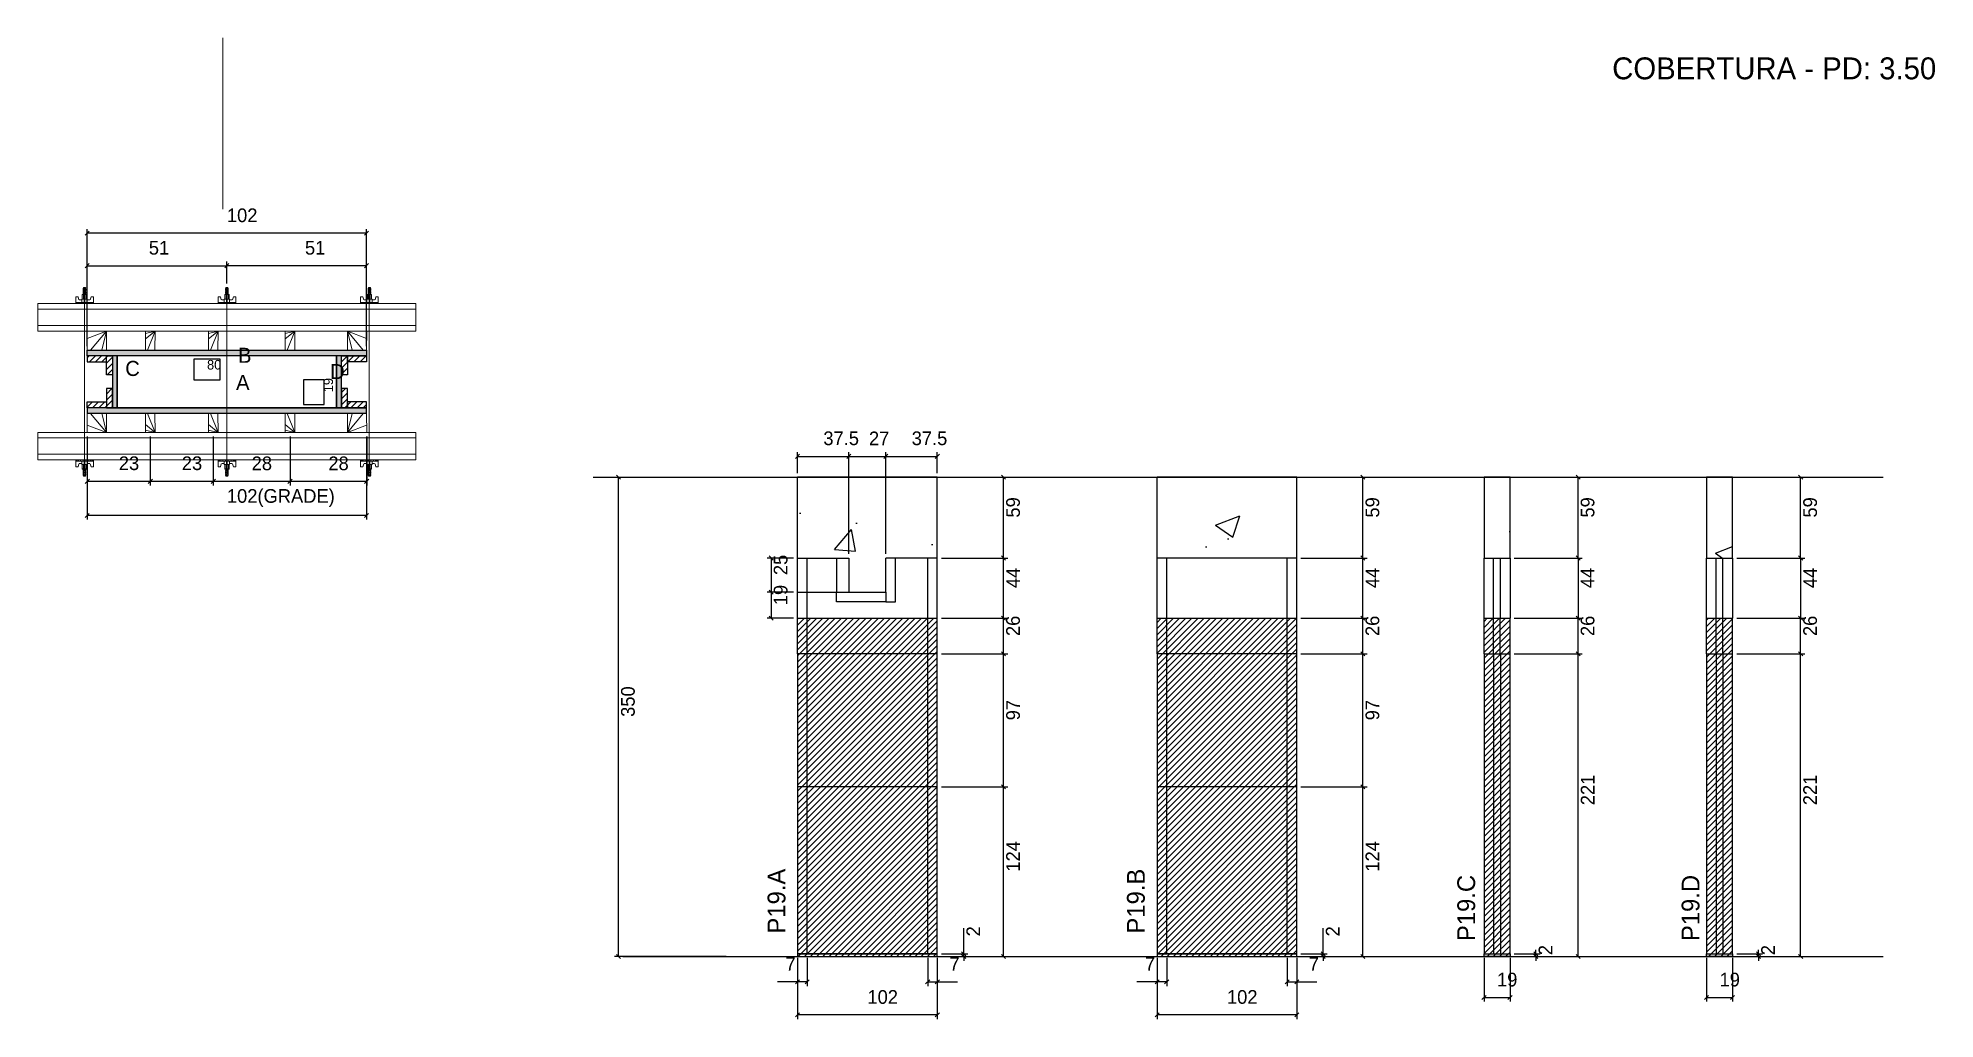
# Model space of a CAD drawing. Header units: metres. Extents: x 2846 to 4231, y 11200 to 11916.
import ezdxf

# ---------------------------------------------------------------- set-up
doc = ezdxf.new("R2010")
doc.units = ezdxf.units.M
for name, color, linetype in [('CHAPA', 7, 'Continuous'), ('COTA', 7, 'Continuous'), ('Hachura', 7, 'Continuous'), ('Madeira', 7, 'Continuous'), ('NIVEL 2° PAV.', 7, 'Continuous'), ('NOMENCLATURA', 7, 'Continuous'), ('Nível', 7, 'Continuous'), ('Painéis', 7, 'Continuous'), ('Perfil Metálico', 7, 'Continuous'), ('SARR_2.2x7', 7, 'Continuous'), ('SARRAFO', 7, 'Continuous'), ('Texto Seção', 7, 'Continuous'), ('TEXTO_GERAL', 7, 'Continuous')]:
    doc.layers.add(name, color=color, linetype=linetype)

msp = doc.modelspace()

# ---------------------------------------------------------------- hatches: boundary and pattern name
at = {"layer": 'COTA'}
h = msp.add_hatch(dxfattribs=at)
h.set_pattern_fill('AR-CONC')
h.paths.add_polyline_path([(3438, 11536.3), (3438, 11511.3), (3465, 11511.3), (3465, 11536.3), (3502.5, 11536.3), (3502.5, 11595.3), (3400.5, 11595.3), (3400.5, 11536.3), (3438, 11536.3)])
h = msp.add_hatch(dxfattribs=at)
h.set_pattern_fill('AR-CONC')
h.paths.add_polyline_path([(3663, 11595.3), (3663, 11536.3), (3765, 11536.3), (3765, 11595.3), (3663, 11595.3)])
h = msp.add_hatch(dxfattribs=at)
h.set_pattern_fill('AR-CONC')
h.paths.add_polyline_path([(3920.7, 11536.3), (3920.7, 11595.3), (3901.7, 11595.3), (3901.7, 11536.3), (3920.7, 11536.3)])
h = msp.add_hatch(dxfattribs=at)
h.set_pattern_fill('AR-CONC')
h.paths.add_polyline_path([(4083.2, 11536.3), (4083.2, 11595.3), (4064.2, 11595.3), (4064.2, 11536.3), (4083.2, 11536.3)])
at = {"layer": 'Hachura'}
h = msp.add_hatch(color=7, dxfattribs=at)
h.dxf.hatch_style = 1
h.paths.add_polyline_path([(2881.8, 11684), (2881.8, 11688), (3085.8, 11688), (3085.8, 11684), (2881.8, 11684)])
h = msp.add_hatch(color=7, dxfattribs=at)
h.dxf.hatch_style = 1
h.paths.add_polyline_path([(2881.8, 11684), (2881.8, 11688), (3085.8, 11688), (3085.8, 11684), (2881.8, 11684)])
h = msp.add_hatch(dxfattribs=at)
h.set_pattern_fill('ANSI31')
h.paths.add_polyline_path([(2895.8, 11684), (2895.8, 11679.6), (2881.8, 11679.6), (2881.8, 11684), (2895.8, 11684)])
h = msp.add_hatch(dxfattribs=at)
h.set_pattern_fill('ANSI31')
h.paths.add_polyline_path([(2900.2, 11684), (2895.8, 11684), (2895.8, 11670), (2900.2, 11670), (2900.2, 11684)])
h = msp.add_hatch(color=7, dxfattribs=at)
h.dxf.hatch_style = 1
h.paths.add_polyline_path([(2903.8, 11684), (2900.2, 11684), (2900.2, 11646), (2903.8, 11646), (2903.8, 11684)])
h = msp.add_hatch(color=7, dxfattribs=at)
h.dxf.hatch_style = 1
h.paths.add_polyline_path([(2903.8, 11684), (2900.2, 11684), (2900.2, 11646), (2903.8, 11646), (2903.8, 11684)])
h = msp.add_hatch(color=7, dxfattribs=at)
h.dxf.hatch_style = 1
h.paths.add_polyline_path([(3067.4, 11684), (3063.8, 11684), (3063.8, 11646), (3067.4, 11646), (3067.4, 11684)])
h = msp.add_hatch(color=7, dxfattribs=at)
h.dxf.hatch_style = 1
h.paths.add_polyline_path([(3067.4, 11684), (3063.8, 11684), (3063.8, 11646), (3067.4, 11646), (3067.4, 11684)])
h = msp.add_hatch(dxfattribs=at)
h.set_pattern_fill('ANSI31')
h.paths.add_polyline_path([(3071.8, 11684), (3067.4, 11684), (3067.4, 11670), (3071.8, 11670), (3071.8, 11684)])
h = msp.add_hatch(dxfattribs=at)
h.set_pattern_fill('ANSI31')
h.paths.add_polyline_path([(3071.8, 11684), (3071.8, 11679.6), (3085.8, 11679.6), (3085.8, 11684), (3071.8, 11684)])
h = msp.add_hatch(dxfattribs=at)
h.set_pattern_fill('ANSI31')
h.paths.add_polyline_path([(2895.8, 11646), (2895.8, 11650.4), (2881.8, 11650.4), (2881.8, 11646), (2895.8, 11646)])
h = msp.add_hatch(dxfattribs=at)
h.set_pattern_fill('ANSI31')
h.paths.add_polyline_path([(2900.2, 11646), (2895.8, 11646), (2895.8, 11660), (2900.2, 11660), (2900.2, 11646)])
h = msp.add_hatch(dxfattribs=at)
h.set_pattern_fill('ANSI31')
h.paths.add_polyline_path([(3071.8, 11646), (3067.4, 11646), (3067.4, 11660), (3071.8, 11660), (3071.8, 11646)])
h = msp.add_hatch(dxfattribs=at)
h.set_pattern_fill('ANSI31')
h.paths.add_polyline_path([(3071.8, 11646), (3071.8, 11650.4), (3085.8, 11650.4), (3085.8, 11646), (3071.8, 11646)])
h = msp.add_hatch(color=7, dxfattribs=at)
h.dxf.hatch_style = 1
h.paths.add_polyline_path([(2881.8, 11646), (2881.8, 11642), (3085.8, 11642), (3085.8, 11646), (2881.8, 11646)])
h = msp.add_hatch(color=7, dxfattribs=at)
h.dxf.hatch_style = 1
h.paths.add_polyline_path([(2881.8, 11646), (2881.8, 11642), (3085.8, 11642), (3085.8, 11646), (2881.8, 11646)])
h = msp.add_hatch(dxfattribs=at)
h.set_pattern_fill('ANSI31')
h.paths.add_polyline_path([(3502.5, 11492.3), (3400.5, 11492.3), (3400.5, 11245.3), (3502.5, 11245.3), (3502.5, 11492.3)])
h = msp.add_hatch(dxfattribs=at)
h.set_pattern_fill('ANSI31')
h.paths.add_polyline_path([(3765, 11492.3), (3663, 11492.3), (3663, 11245.3), (3765, 11245.3), (3765, 11492.3)])
h = msp.add_hatch(dxfattribs=at)
h.set_pattern_fill('ANSI31')
h.paths.add_polyline_path([(3920.7, 11492.3), (3901.7, 11492.3), (3901.7, 11245.3), (3920.7, 11245.3), (3920.7, 11492.3)])
h = msp.add_hatch(dxfattribs=at)
h.set_pattern_fill('ANSI31')
h.paths.add_polyline_path([(4083.2, 11492.3), (4064.2, 11492.3), (4064.2, 11245.3), (4083.2, 11245.3), (4083.2, 11492.3)])

# ---------------------------------------------------------------- linework, layer by layer
at = {"layer": 'CHAPA', "color": 1, "lineweight": 25}
for points in [[(2881.8, 11684), (2881.8, 11688), (3085.8, 11688), (3085.8, 11684)], [(2881.8, 11684), (2881.8, 11688), (3085.8, 11688), (3085.8, 11684)], [(2903.8, 11684), (2900.2, 11684), (2900.2, 11646), (2903.8, 11646)], [(2903.8, 11684), (2900.2, 11684), (2900.2, 11646), (2903.8, 11646)], [(3067.4, 11684), (3063.8, 11684), (3063.8, 11646), (3067.4, 11646)], [(3067.4, 11684), (3063.8, 11684), (3063.8, 11646), (3067.4, 11646)], [(2881.8, 11646), (2881.8, 11642), (3085.8, 11642), (3085.8, 11646)], [(2881.8, 11646), (2881.8, 11642), (3085.8, 11642), (3085.8, 11646)]]:
    msp.add_lwpolyline(points, close=True, dxfattribs=at)
at = {"layer": 'COTA', "color": 0, "lineweight": 25}
for p, q in [((2883.3, 11774.9), (2880.3, 11771.9)), ((3084.3, 11771.9), (3087.3, 11774.9)), ((2883.3, 11751.2), (2880.3, 11748.2)), ((2985.3, 11751.2), (2982.3, 11748.2)), ((2982.3, 11748.2), (2985.3, 11751.2)), ((3084.3, 11748.2), (3087.3, 11751.2)), ((3552.4, 11593.8), (3549.4, 11596.8)), ((3814.8, 11593.8), (3811.8, 11596.8)), ((3971.9, 11593.8), (3968.9, 11596.8)), ((4134.4, 11593.8), (4131.4, 11596.8)), ((2883.4, 11593.8), (2880.4, 11590.8)), ((2926.4, 11590.8), (2929.4, 11593.8)), ((2929.4, 11593.8), (2926.4, 11590.8)), ((2972.4, 11590.8), (2975.4, 11593.8)), ((2975.4, 11593.8), (2972.4, 11590.8)), ((3028.4, 11590.8), (3031.4, 11593.8)), ((3031.4, 11593.8), (3028.4, 11590.8)), ((3084.4, 11590.8), (3087.4, 11593.8)), ((2883.3, 11568.9), (2880.3, 11565.9)), ((3084.3, 11565.9), (3087.3, 11568.9)), ((3549.4, 11537.8), (3552.4, 11534.8)), ((3811.8, 11537.8), (3814.8, 11534.8)), ((3814.8, 11534.8), (3811.8, 11537.8)), ((3968.9, 11537.8), (3971.9, 11534.8)), ((4131.4, 11537.8), (4134.4, 11534.8)), ((3552.4, 11490.8), (3549.4, 11493.8)), ((3814.8, 11490.8), (3811.8, 11493.8)), ((3811.8, 11493.8), (3814.8, 11490.8)), ((3971.9, 11490.8), (3968.9, 11493.8)), ((4134.4, 11490.8), (4131.4, 11493.8)), ((3552.4, 11464.8), (3549.4, 11467.8)), ((3549.4, 11467.8), (3552.4, 11464.8)), ((3814.8, 11464.8), (3811.8, 11467.8)), ((3811.8, 11467.8), (3814.8, 11464.8)), ((3971.9, 11464.8), (3968.9, 11467.8)), ((3968.9, 11467.8), (3971.9, 11464.8)), ((4134.4, 11464.8), (4131.4, 11467.8)), ((4131.4, 11467.8), (4134.4, 11464.8)), ((3552.4, 11367.8), (3549.4, 11370.8)), ((3549.4, 11370.8), (3552.4, 11367.8)), ((3814.8, 11367.8), (3811.8, 11370.8)), ((3811.8, 11370.8), (3814.8, 11367.8)), ((3520.3, 11248.8), (3523.3, 11245.8)), ((3782.7, 11248.8), (3785.7, 11245.8)), ((3938.1, 11248.8), (3941.1, 11245.8)), ((4100.6, 11248.8), (4103.6, 11245.8)), ((3523.3, 11243.8), (3520.3, 11246.8)), ((3549.4, 11246.8), (3552.4, 11243.8)), ((3785.7, 11243.8), (3782.7, 11246.8)), ((3811.8, 11246.8), (3814.8, 11243.8)), ((3941.1, 11243.8), (3938.1, 11246.8)), ((3968.9, 11246.8), (3971.9, 11243.8)), ((4103.6, 11243.8), (4100.6, 11246.8)), ((4131.4, 11246.8), (4134.4, 11243.8)), ((3402, 11228.3), (3399, 11225.3)), ((3406, 11225.3), (3409, 11228.3)), ((3497, 11228.3), (3494, 11225.3)), ((3501, 11225.3), (3504, 11228.3)), ((3664.5, 11228.3), (3661.5, 11225.3)), ((3668.5, 11225.3), (3671.5, 11228.3)), ((3759.5, 11228.3), (3756.5, 11225.3)), ((3763.5, 11225.3), (3766.5, 11228.3)), ((3903.2, 11216.9), (3900.2, 11213.9)), ((3919.2, 11213.9), (3922.2, 11216.9)), ((4065.7, 11216.9), (4062.7, 11213.9)), ((4081.7, 11213.9), (4084.7, 11216.9)), ((3402, 11204.2), (3399, 11201.2)), ((3501, 11201.2), (3504, 11204.2)), ((3664.5, 11204.2), (3661.5, 11201.2)), ((3763.5, 11201.2), (3766.5, 11204.2))]:
    msp.add_line(p, q, dxfattribs=at)
at = {"layer": 'COTA', "color": 241, "lineweight": 25}
for p, q in [((2881.8, 11691), (2881.8, 11776.4)), ((3085.8, 11691), (3085.8, 11776.4)), ((3085.8, 11773.4), (2881.8, 11773.4)), ((2881.8, 11725), (2881.8, 11752.7)), ((2881.8, 11749.7), (2983.8, 11749.7)), ((2983.8, 11736.8), (2983.8, 11752.7)), ((2983.8, 11736.8), (2983.8, 11752.7)), ((3085.8, 11749.7), (2983.8, 11749.7)), ((3085.8, 11725), (3085.8, 11752.7)), ((2881.8, 11625), (2881.8, 11564.4)), ((2881.9, 11624.9), (2881.9, 11589.3)), ((2927.9, 11624.9), (2927.9, 11589.3)), ((2927.9, 11624.9), (2927.9, 11589.3)), ((2973.9, 11624.9), (2973.9, 11589.3)), ((2973.9, 11624.9), (2973.9, 11589.3)), ((3029.9, 11624.9), (3029.9, 11589.3)), ((3029.9, 11624.9), (3029.9, 11589.3)), ((3085.8, 11625), (3085.8, 11564.4)), ((3085.9, 11624.9), (3085.9, 11589.3)), ((3502.5, 11595.3), (3400.5, 11595.3)), ((3400.5, 11536.3), (3400.5, 11595.3)), ((3502.5, 11536.3), (3502.5, 11595.3)), ((3663, 11536.3), (3663, 11595.3)), ((3765, 11595.3), (3663, 11595.3)), ((3765, 11536.3), (3765, 11595.3)), ((2881.9, 11592.3), (2927.9, 11592.3)), ((2927.9, 11592.3), (2973.9, 11592.3)), ((2973.9, 11592.3), (3029.9, 11592.3)), ((3029.9, 11592.3), (3085.9, 11592.3)), ((3085.8, 11567.4), (2881.8, 11567.4))]:
    msp.add_line(p, q, dxfattribs=at)
at = {"layer": 'COTA', "color": 180, "lineweight": 25}
for p, q in [((2979, 11681.4), (2959.6, 11681.4)), ((2959.6, 11681.4), (2959.6, 11666.4)), ((2979, 11666.4), (2979, 11681.4)), ((2959.6, 11666.4), (2979, 11666.4)), ((3054.8, 11666.3), (3039.8, 11666.3)), ((3039.8, 11666.3), (3039.8, 11648.3)), ((3054.8, 11648.3), (3054.8, 11666.3)), ((3039.8, 11648.3), (3054.8, 11648.3))]:
    msp.add_line(p, q, dxfattribs=at)
at = {"layer": 'COTA', "color": 4, "lineweight": 25}
for p, q in [((3505.5, 11595.3), (3553.9, 11595.3)), ((3550.9, 11536.3), (3550.9, 11595.3)), ((3768, 11595.3), (3816.3, 11595.3)), ((3813.3, 11536.3), (3813.3, 11595.3)), ((3923.7, 11595.3), (3973.4, 11595.3)), ((3970.4, 11536.3), (3970.4, 11595.3)), ((4086.2, 11595.3), (4135.9, 11595.3)), ((4132.9, 11536.3), (4132.9, 11595.3)), ((3505.5, 11536.3), (3553.9, 11536.3)), ((3768, 11536.3), (3816.3, 11536.3)), ((3768, 11536.3), (3816.3, 11536.3)), ((3813.3, 11492.3), (3813.3, 11536.3)), ((3923.7, 11536.3), (3973.4, 11536.3)), ((4086.2, 11536.3), (4135.9, 11536.3)), ((3505.5, 11492.3), (3553.9, 11492.3)), ((3550.9, 11466.3), (3550.9, 11492.3)), ((3768, 11492.3), (3816.3, 11492.3)), ((3768, 11492.3), (3816.3, 11492.3)), ((3813.3, 11466.3), (3813.3, 11492.3)), ((3923.7, 11492.3), (3973.4, 11492.3)), ((3970.4, 11466.3), (3970.4, 11492.3)), ((4086.2, 11492.3), (4135.9, 11492.3)), ((4132.9, 11466.3), (4132.9, 11492.3)), ((3505.5, 11466.3), (3553.9, 11466.3)), ((3505.5, 11466.3), (3553.9, 11466.3)), ((3550.9, 11369.3), (3550.9, 11466.3)), ((3768, 11466.3), (3816.3, 11466.3)), ((3768, 11466.3), (3816.3, 11466.3)), ((3813.3, 11369.3), (3813.3, 11466.3)), ((3923.7, 11466.3), (3973.4, 11466.3)), ((3923.7, 11466.3), (3973.4, 11466.3)), ((3970.4, 11245.3), (3970.4, 11466.3)), ((4086.2, 11466.3), (4135.9, 11466.3)), ((4086.2, 11466.3), (4135.9, 11466.3)), ((4132.9, 11245.3), (4132.9, 11466.3)), ((3505.5, 11369.3), (3553.9, 11369.3)), ((3543.4, 11369.3), (3553.9, 11369.3)), ((3550.9, 11245.3), (3550.9, 11369.3)), ((3768, 11369.3), (3816.3, 11369.3)), ((3805.8, 11369.3), (3816.3, 11369.3)), ((3813.3, 11245.3), (3813.3, 11369.3)), ((3521.8, 11247.3), (3521.8, 11266.1)), ((3784.2, 11247.3), (3784.2, 11266.1)), ((3939.6, 11247.3), (3939.6, 11250.3)), ((4102.1, 11247.3), (4102.1, 11250.3)), ((3400.5, 11244.3), (3400.5, 11199.7)), ((3400.5, 11242.3), (3400.5, 11223.8)), ((3407.5, 11244.3), (3407.5, 11223.8)), ((3495.5, 11244.3), (3495.5, 11223.8)), ((3502.5, 11244.3), (3502.5, 11199.7)), ((3502.5, 11242.3), (3502.5, 11223.8)), ((3505.5, 11247.3), (3524.8, 11247.3)), ((3505.5, 11245.3), (3524.8, 11245.3)), ((3505.5, 11245.3), (3553.9, 11245.3)), ((3521.8, 11245.3), (3521.8, 11247.3)), ((3521.8, 11245.3), (3521.8, 11242.3)), ((3663, 11244.3), (3663, 11199.7)), ((3663, 11242.3), (3663, 11223.8)), ((3670, 11244.3), (3670, 11223.8)), ((3758, 11244.3), (3758, 11223.8)), ((3765, 11244.3), (3765, 11199.7)), ((3765, 11242.3), (3765, 11223.8)), ((3768, 11247.3), (3787.2, 11247.3)), ((3768, 11245.3), (3787.2, 11245.3)), ((3768, 11245.3), (3816.3, 11245.3)), ((3784.2, 11245.3), (3784.2, 11247.3)), ((3784.2, 11245.3), (3784.2, 11242.3)), ((3901.7, 11244.3), (3901.7, 11212.4)), ((3920.7, 11244.3), (3920.7, 11212.4)), ((3923.7, 11247.3), (3942.6, 11247.3)), ((3923.7, 11245.3), (3942.6, 11245.3)), ((3923.7, 11245.3), (3973.4, 11245.3)), ((3939.6, 11245.3), (3939.6, 11247.3)), ((3939.6, 11245.3), (3939.6, 11242.3)), ((4064.2, 11244.3), (4064.2, 11212.4)), ((4083.2, 11244.3), (4083.2, 11212.4)), ((4086.2, 11247.3), (4105.1, 11247.3)), ((4086.2, 11245.3), (4105.1, 11245.3)), ((4086.2, 11245.3), (4135.9, 11245.3)), ((4102.1, 11245.3), (4102.1, 11247.3)), ((4102.1, 11245.3), (4102.1, 11242.3)), ((3400.5, 11226.8), (3385.8, 11226.8)), ((3407.5, 11226.8), (3400.5, 11226.8)), ((3495.5, 11226.8), (3502.5, 11226.8)), ((3502.5, 11226.8), (3517.3, 11226.8)), ((3663, 11226.8), (3648.2, 11226.8)), ((3670, 11226.8), (3663, 11226.8)), ((3758, 11226.8), (3765, 11226.8)), ((3765, 11226.8), (3779.7, 11226.8)), ((3901.7, 11215.4), (3920.7, 11215.4)), ((4064.2, 11215.4), (4083.2, 11215.4)), ((3502.5, 11202.7), (3400.5, 11202.7)), ((3765, 11202.7), (3663, 11202.7))]:
    msp.add_line(p, q, dxfattribs=at)
at = {"layer": 'COTA', "color": 241, "lineweight": 25}
for points in [[(3920.7, 11536.3), (3920.7, 11595.3), (3901.7, 11595.3), (3901.7, 11536.3)], [(4083.2, 11536.3), (4083.2, 11595.3), (4064.2, 11595.3), (4064.2, 11536.3)]]:
    msp.add_lwpolyline(points, dxfattribs=at)
at = {"layer": 'Hachura', "color": 0, "lineweight": 9}
for p, q in [((2878.7, 11733), (2880.9, 11731.9)), ((2880.8, 11731.7), (2878.7, 11732.8)), ((2878.8, 11733.4), (2879.1, 11733.8)), ((2878.8, 11733.1), (2878.8, 11733.4)), ((2880.7, 11733.4), (2878.8, 11733.4)), ((2878.8, 11733.1), (2880.7, 11732.1)), ((2878.8, 11733.1), (2880.7, 11732.1)), ((2879.1, 11733.8), (2880.4, 11733.8)), ((2880.7, 11732.8), (2879.5, 11733.4)), ((2880.8, 11732.9), (2879.7, 11733.4)), ((2880.2, 11733.4), (2880.9, 11733.1)), ((2880.7, 11733.4), (2880.4, 11733.8)), ((2880.5, 11733.4), (2880.7, 11733.3)), ((2880.7, 11732.8), (2880.7, 11732.1)), ((2982.7, 11733), (2984.9, 11731.9)), ((2984.8, 11731.7), (2982.7, 11732.8)), ((2982.8, 11733.4), (2983.1, 11733.8)), ((2982.8, 11733.1), (2982.8, 11733.4)), ((2984.7, 11733.4), (2982.8, 11733.4)), ((2982.8, 11733.1), (2984.7, 11732.1)), ((2982.8, 11733.1), (2984.7, 11732.1)), ((2983.1, 11733.8), (2984.4, 11733.8)), ((2984.7, 11732.8), (2983.5, 11733.4)), ((2984.8, 11732.9), (2983.7, 11733.4)), ((2984.2, 11733.4), (2984.9, 11733.1)), ((2984.7, 11733.4), (2984.4, 11733.8)), ((2984.5, 11733.4), (2984.7, 11733.3)), ((2984.7, 11732.8), (2984.7, 11732.1)), ((3087.5, 11733.4), (3086.8, 11733.1)), ((3086.8, 11732.9), (3088, 11733.4)), ((3088.9, 11733), (3086.8, 11731.9)), ((3086.8, 11731.7), (3089, 11732.8)), ((3086.9, 11733.4), (3087.3, 11733.8)), ((3087.2, 11733.4), (3086.9, 11733.3)), ((3086.9, 11732.8), (3088.2, 11733.4)), ((3086.9, 11733.4), (3088.9, 11733.4)), ((3088.9, 11733.1), (3086.9, 11732.1)), ((3088.9, 11733.1), (3086.9, 11732.1)), ((3086.9, 11732.8), (3086.9, 11732.1)), ((3088.6, 11733.8), (3087.3, 11733.8)), ((3088.9, 11733.4), (3088.6, 11733.8)), ((3088.9, 11733.1), (3088.9, 11733.4)), ((2873.4, 11722), (2873.4, 11727.1)), ((2873.4, 11727.1), (2875.1, 11727.1)), ((2873.4, 11722.9), (2886.3, 11722.9)), ((2873.4, 11722.9), (2878.5, 11722.9)), ((2886.3, 11722), (2873.4, 11722)), ((2873.5, 11722.9), (2873.5, 11721.9)), ((2873.7, 11722.9), (2873.7, 11721.9)), ((2874.1, 11722.9), (2874.1, 11721.9)), ((2874.5, 11722.9), (2874.5, 11721.9)), ((2875.1, 11727.1), (2875.6, 11724.9)), ((2875.4, 11722.9), (2875.4, 11721.9)), ((2876, 11724.7), (2877.9, 11724.7)), ((2876.8, 11722.9), (2876.8, 11721.9)), ((2885.3, 11722), (2877.5, 11722)), ((2877.9, 11725.4), (2881.8, 11725.4)), ((2877.9, 11722.9), (2877.9, 11725.4)), ((2879.8, 11722.9), (2877.9, 11722.9)), ((2881.5, 11728.7), (2878.2, 11728.7)), ((2878.2, 11728.7), (2878.2, 11725.4)), ((2881.5, 11728.6), (2878.2, 11728.6)), ((2878.5, 11722.9), (2879.2, 11722.9)), ((2878.7, 11731.9), (2880.9, 11730.8)), ((2880.8, 11730.5), (2878.7, 11731.6)), ((2878.7, 11730.7), (2880.9, 11729.6)), ((2880.8, 11729.4), (2878.7, 11730.5)), ((2880, 11728.7), (2878.7, 11729.3)), ((2878.8, 11731.9), (2878.8, 11732.6)), ((2880.7, 11731.6), (2878.8, 11732.6)), ((2878.8, 11731.9), (2880.7, 11731)), ((2878.8, 11730.8), (2878.8, 11731.4)), ((2880.7, 11730.5), (2878.8, 11731.4)), ((2878.8, 11731.2), (2878.8, 11731.4)), ((2878.8, 11730.8), (2880.7, 11729.8)), ((2878.8, 11729.6), (2878.8, 11730.3)), ((2880.7, 11729.3), (2878.8, 11730.3)), ((2878.8, 11729.6), (2880.7, 11728.7)), ((2879.7, 11728.7), (2878.8, 11729.1)), ((2878.8, 11728.7), (2878.8, 11729.1)), ((2878.9, 11722.5), (2878.9, 11722.7)), ((2878.9, 11722.1), (2878.9, 11722.5)), ((2879.2, 11728.7), (2879.2, 11725.4)), ((2879.5, 11722.9), (2879.5, 11724.9)), ((2879.8, 11722.9), (2879.8, 11722)), ((2880, 11724.9), (2880, 11722.9)), ((2880.7, 11731), (2880.7, 11731.6)), ((2880.7, 11730.3), (2880.7, 11730.5)), ((2880.7, 11730.3), (2880.7, 11729.8)), ((2880.7, 11729.3), (2880.7, 11728.7)), ((2880.7, 11728.7), (2880.7, 11725.4)), ((2880.8, 11722.7), (2880.8, 11722.3)), ((2881.5, 11725.4), (2881.5, 11728.7)), ((2881.8, 11725.4), (2881.5, 11725.4)), ((2881.8, 11725.4), (2881.5, 11725.4)), ((2881.8, 11725.4), (2881.8, 11722.9)), ((2883.7, 11724.7), (2881.8, 11724.7)), ((2882.9, 11722.9), (2882.9, 11722)), ((2884.6, 11727.1), (2884, 11724.9)), ((2884.3, 11722.9), (2884.3, 11721.9)), ((2886.3, 11727.1), (2884.6, 11727.1)), ((2885.1, 11722.9), (2885.1, 11721.9)), ((2885.6, 11722.9), (2885.6, 11721.9)), ((2885.9, 11722.9), (2885.9, 11721.9)), ((2886.2, 11722.9), (2886.2, 11721.9)), ((2886.3, 11722.9), (2886.3, 11727.1)), ((2886.3, 11722.9), (2886.3, 11722)), ((2977.4, 11722), (2977.4, 11727.1)), ((2977.4, 11727.1), (2979.1, 11727.1)), ((2977.4, 11722.9), (2990.3, 11722.9)), ((2977.4, 11722.9), (2982.5, 11722.9)), ((2990.3, 11722), (2977.4, 11722)), ((2977.5, 11722.9), (2977.5, 11721.9)), ((2977.7, 11722.9), (2977.7, 11721.9)), ((2978.1, 11722.9), (2978.1, 11721.9)), ((2978.5, 11722.9), (2978.5, 11721.9)), ((2979.1, 11727.1), (2979.6, 11724.9)), ((2979.4, 11722.9), (2979.4, 11721.9)), ((2980, 11724.7), (2981.9, 11724.7)), ((2980.8, 11722.9), (2980.8, 11721.9)), ((2989.3, 11722), (2981.5, 11722)), ((2981.9, 11725.4), (2985.8, 11725.4)), ((2981.9, 11722.9), (2981.9, 11725.4)), ((2983.8, 11722.9), (2981.9, 11722.9)), ((2985.5, 11728.7), (2982.2, 11728.7)), ((2982.2, 11728.7), (2982.2, 11725.4)), ((2985.5, 11728.6), (2982.2, 11728.6)), ((2982.5, 11722.9), (2983.2, 11722.9)), ((2982.7, 11731.9), (2984.9, 11730.8)), ((2984.8, 11730.5), (2982.7, 11731.6)), ((2982.7, 11730.7), (2984.9, 11729.6)), ((2984.8, 11729.4), (2982.7, 11730.5)), ((2984, 11728.7), (2982.7, 11729.3)), ((2982.8, 11731.9), (2982.8, 11732.6)), ((2984.7, 11731.6), (2982.8, 11732.6)), ((2982.8, 11731.9), (2984.7, 11731)), ((2982.8, 11730.8), (2982.8, 11731.4)), ((2984.7, 11730.5), (2982.8, 11731.4)), ((2982.8, 11731.2), (2982.8, 11731.4)), ((2982.8, 11730.8), (2984.7, 11729.8)), ((2982.8, 11729.6), (2982.8, 11730.3)), ((2984.7, 11729.3), (2982.8, 11730.3)), ((2982.8, 11729.6), (2984.7, 11728.7)), ((2983.7, 11728.7), (2982.8, 11729.1)), ((2982.8, 11728.7), (2982.8, 11729.1)), ((2982.9, 11722.5), (2982.9, 11722.7)), ((2982.9, 11722.1), (2982.9, 11722.5)), ((2983.2, 11728.7), (2983.2, 11725.4)), ((2983.5, 11722.9), (2983.5, 11724.9)), ((2983.8, 11722.9), (2983.8, 11722)), ((2984, 11724.9), (2984, 11722.9)), ((2984.7, 11731), (2984.7, 11731.6)), ((2984.7, 11730.3), (2984.7, 11730.5)), ((2984.7, 11730.3), (2984.7, 11729.8)), ((2984.7, 11729.3), (2984.7, 11728.7)), ((2984.7, 11728.7), (2984.7, 11725.4)), ((2984.8, 11722.7), (2984.8, 11722.3)), ((2985.5, 11725.4), (2985.5, 11728.7)), ((2985.8, 11725.4), (2985.5, 11725.4)), ((2985.8, 11725.4), (2985.5, 11725.4)), ((2985.8, 11725.4), (2985.8, 11722.9)), ((2987.7, 11724.7), (2985.8, 11724.7)), ((2986.9, 11722.9), (2986.9, 11722)), ((2988.6, 11727.1), (2988, 11724.9)), ((2988.3, 11722.9), (2988.3, 11721.9)), ((2990.3, 11727.1), (2988.6, 11727.1)), ((2989.1, 11722.9), (2989.1, 11721.9)), ((2989.6, 11722.9), (2989.6, 11721.9)), ((2989.9, 11722.9), (2989.9, 11721.9)), ((2990.2, 11722.9), (2990.2, 11721.9)), ((2990.3, 11722.9), (2990.3, 11727.1)), ((2990.3, 11722.9), (2990.3, 11722)), ((3081.4, 11722.9), (3081.4, 11727.1)), ((3081.4, 11727.1), (3083.1, 11727.1)), ((3094.3, 11722.9), (3081.4, 11722.9)), ((3081.4, 11722.9), (3081.4, 11722)), ((3081.4, 11722), (3094.3, 11722)), ((3081.5, 11722.9), (3081.5, 11721.9)), ((3081.7, 11722.9), (3081.7, 11721.9)), ((3082.1, 11722.9), (3082.1, 11721.9)), ((3082.3, 11722), (3090.2, 11722)), ((3082.5, 11722.9), (3082.5, 11721.9)), ((3083.1, 11727.1), (3083.7, 11724.9)), ((3083.4, 11722.9), (3083.4, 11721.9)), ((3084, 11724.7), (3085.9, 11724.7)), ((3084.8, 11722.9), (3084.8, 11722)), ((3089.8, 11725.4), (3085.9, 11725.4)), ((3085.9, 11725.4), (3085.9, 11722.9)), ((3085.9, 11725.4), (3086.2, 11725.4)), ((3085.9, 11725.4), (3086.2, 11725.4)), ((3086.2, 11728.7), (3089.5, 11728.7)), ((3086.2, 11725.4), (3086.2, 11728.7)), ((3086.2, 11728.6), (3089.5, 11728.6)), ((3088.9, 11731.9), (3086.8, 11730.8)), ((3086.8, 11730.5), (3089, 11731.6)), ((3088.9, 11730.7), (3086.8, 11729.6)), ((3086.8, 11729.4), (3089, 11730.5)), ((3086.9, 11731.6), (3088.9, 11732.6)), ((3088.9, 11731.9), (3086.9, 11731)), ((3086.9, 11731), (3086.9, 11731.6)), ((3086.9, 11730.5), (3088.9, 11731.4)), ((3088.9, 11730.8), (3086.9, 11729.8)), ((3086.9, 11730.3), (3086.9, 11730.5)), ((3086.9, 11730.3), (3086.9, 11729.8)), ((3086.9, 11729.3), (3088.9, 11730.3)), ((3088.9, 11729.6), (3086.9, 11728.7)), ((3086.9, 11729.3), (3086.9, 11728.7)), ((3086.9, 11728.7), (3086.9, 11725.4)), ((3086.9, 11722.7), (3086.9, 11722.3)), ((3087.6, 11724.9), (3087.6, 11722.9)), ((3087.7, 11728.7), (3089, 11729.3)), ((3087.8, 11722.9), (3089.8, 11722.9)), ((3087.8, 11722.9), (3087.8, 11722)), ((3088, 11728.7), (3088.9, 11729.1)), ((3088.2, 11722.9), (3088.2, 11724.9)), ((3088.5, 11728.7), (3088.5, 11725.4)), ((3089.1, 11722.9), (3088.5, 11722.9)), ((3088.8, 11722.5), (3088.8, 11722.7)), ((3088.8, 11722.1), (3088.8, 11722.5)), ((3088.9, 11731.9), (3088.9, 11732.6)), ((3088.9, 11730.8), (3088.9, 11731.4)), ((3088.9, 11731.2), (3088.9, 11731.4)), ((3088.9, 11729.6), (3088.9, 11730.3)), ((3088.9, 11728.7), (3088.9, 11729.1)), ((3094.3, 11722.9), (3089.1, 11722.9)), ((3089.5, 11728.7), (3089.5, 11725.4)), ((3089.8, 11722.9), (3089.8, 11725.4)), ((3091.7, 11724.7), (3089.8, 11724.7)), ((3090.9, 11722.9), (3090.9, 11721.9)), ((3092.6, 11727.1), (3092, 11724.9)), ((3092.3, 11722.9), (3092.3, 11721.9)), ((3094.3, 11727.1), (3092.6, 11727.1)), ((3093.1, 11722.9), (3093.1, 11721.9)), ((3093.6, 11722.9), (3093.6, 11721.9)), ((3093.9, 11722.9), (3093.9, 11721.9)), ((3094.2, 11722.9), (3094.2, 11721.9)), ((3094.3, 11722), (3094.3, 11727.1)), ((2886.3, 11608), (2873.4, 11608)), ((2873.4, 11608), (2873.4, 11602.8)), ((2873.5, 11607), (2873.5, 11608)), ((2873.7, 11607), (2873.7, 11608)), ((2874.1, 11607), (2874.1, 11608)), ((2874.5, 11607), (2874.5, 11608)), ((2875.4, 11607), (2875.4, 11608)), ((2876.8, 11607), (2876.8, 11608)), ((2885.3, 11608), (2877.5, 11608)), ((2879.8, 11607), (2879.8, 11608)), ((2882.9, 11607), (2882.9, 11608)), ((2884.3, 11607), (2884.3, 11608)), ((2885.1, 11607), (2885.1, 11608)), ((2885.6, 11607), (2885.6, 11608)), ((2885.9, 11607), (2885.9, 11608)), ((2886.2, 11607), (2886.2, 11608)), ((2886.3, 11607), (2886.3, 11608)), ((2990.3, 11608), (2977.4, 11608)), ((2977.4, 11608), (2977.4, 11602.8)), ((2977.5, 11607), (2977.5, 11608)), ((2977.7, 11607), (2977.7, 11608)), ((2978.1, 11607), (2978.1, 11608)), ((2978.5, 11607), (2978.5, 11608)), ((2979.4, 11607), (2979.4, 11608)), ((2980.8, 11607), (2980.8, 11608)), ((2989.3, 11608), (2981.5, 11608)), ((2983.8, 11607), (2983.8, 11608)), ((2986.9, 11607), (2986.9, 11608)), ((2988.3, 11607), (2988.3, 11608)), ((2989.1, 11607), (2989.1, 11608)), ((2989.6, 11607), (2989.6, 11608)), ((2989.9, 11607), (2989.9, 11608)), ((2990.2, 11607), (2990.2, 11608)), ((2990.3, 11607), (2990.3, 11608)), ((3081.4, 11608), (3094.3, 11608)), ((3081.4, 11607), (3081.4, 11608)), ((3081.5, 11607), (3081.5, 11608)), ((3081.7, 11607), (3081.7, 11608)), ((3082.1, 11607), (3082.1, 11608)), ((3082.3, 11608), (3090.2, 11608)), ((3082.5, 11607), (3082.5, 11608)), ((3083.4, 11607), (3083.4, 11608)), ((3084.8, 11607), (3084.8, 11608)), ((3087.8, 11607), (3087.8, 11608)), ((3090.9, 11607), (3090.9, 11608)), ((3092.3, 11607), (3092.3, 11608)), ((3093.1, 11607), (3093.1, 11608)), ((3093.6, 11607), (3093.6, 11608)), ((3093.9, 11607), (3093.9, 11608)), ((3094.2, 11607), (3094.2, 11608)), ((3094.3, 11608), (3094.3, 11602.8)), ((2873.4, 11607), (2886.3, 11607)), ((2873.4, 11607), (2878.5, 11607)), ((2873.4, 11602.8), (2875.1, 11602.8)), ((2875.1, 11602.8), (2875.6, 11605)), ((2876, 11605.2), (2877.9, 11605.2)), ((2879.8, 11607), (2877.9, 11607)), ((2877.9, 11607), (2877.9, 11604.5)), ((2877.9, 11604.5), (2881.8, 11604.5)), ((2878.2, 11601.2), (2878.2, 11604.5)), ((2881.5, 11601.3), (2878.2, 11601.3)), ((2881.5, 11601.2), (2878.2, 11601.2)), ((2878.5, 11607), (2879.2, 11607)), ((2880, 11601.2), (2878.7, 11600.6)), ((2880.8, 11600.5), (2878.7, 11599.4)), ((2878.7, 11599.2), (2880.9, 11600.3)), ((2880.8, 11599.4), (2878.7, 11598.3)), ((2878.7, 11598), (2880.9, 11599.1)), ((2880.8, 11598.2), (2878.7, 11597.1)), ((2878.7, 11596.9), (2880.9, 11598)), ((2878.8, 11600.3), (2880.7, 11601.2)), ((2879.7, 11601.2), (2878.8, 11600.8)), ((2878.8, 11601.2), (2878.8, 11600.8)), ((2880.7, 11600.6), (2878.8, 11599.6)), ((2878.8, 11600.3), (2878.8, 11599.6)), ((2878.8, 11599.1), (2880.7, 11600.1)), ((2880.7, 11599.4), (2878.8, 11598.5)), ((2878.8, 11599.1), (2878.8, 11598.5)), ((2878.8, 11598), (2880.7, 11598.9)), ((2878.8, 11598.7), (2878.8, 11598.5)), ((2880.7, 11598.3), (2878.8, 11597.3)), ((2878.8, 11598), (2878.8, 11597.3)), ((2878.8, 11596.8), (2880.7, 11597.8)), ((2878.8, 11596.8), (2880.7, 11597.8)), ((2878.8, 11596.8), (2878.8, 11596.5)), ((2878.8, 11596.5), (2879.1, 11596.1)), ((2880.7, 11596.5), (2878.8, 11596.5)), ((2878.9, 11607.8), (2878.9, 11607.4)), ((2878.9, 11607.4), (2878.9, 11607.2)), ((2879.1, 11596.1), (2880.4, 11596.1)), ((2879.2, 11601.2), (2879.2, 11604.5)), ((2879.5, 11607), (2879.5, 11605)), ((2880.7, 11597.1), (2879.5, 11596.5)), ((2880.8, 11597), (2879.7, 11596.5)), ((2880, 11605), (2880, 11607)), ((2880.2, 11596.5), (2880.9, 11596.8)), ((2880.7, 11596.5), (2880.4, 11596.1)), ((2880.5, 11596.5), (2880.7, 11596.6)), ((2880.7, 11601.2), (2880.7, 11604.5)), ((2880.7, 11600.6), (2880.7, 11601.2)), ((2880.7, 11599.6), (2880.7, 11600.1)), ((2880.7, 11599.6), (2880.7, 11599.4)), ((2880.7, 11598.9), (2880.7, 11598.3)), ((2880.7, 11597.1), (2880.7, 11597.8)), ((2880.8, 11607.2), (2880.8, 11607.6)), ((2881.5, 11604.5), (2881.5, 11601.2)), ((2881.8, 11604.5), (2881.5, 11604.5)), ((2881.8, 11604.5), (2881.5, 11604.5)), ((2881.8, 11604.5), (2881.8, 11607)), ((2883.7, 11605.2), (2881.8, 11605.2)), ((2884.6, 11602.8), (2884, 11605)), ((2886.3, 11602.8), (2884.6, 11602.8)), ((2886.3, 11607), (2886.3, 11602.8)), ((2977.4, 11607), (2990.3, 11607)), ((2977.4, 11607), (2982.5, 11607)), ((2977.4, 11602.8), (2979.1, 11602.8)), ((2979.1, 11602.8), (2979.6, 11605)), ((2980, 11605.2), (2981.9, 11605.2)), ((2983.8, 11607), (2981.9, 11607)), ((2981.9, 11607), (2981.9, 11604.5)), ((2981.9, 11604.5), (2985.8, 11604.5)), ((2982.2, 11601.2), (2982.2, 11604.5)), ((2985.5, 11601.3), (2982.2, 11601.3)), ((2985.5, 11601.2), (2982.2, 11601.2)), ((2982.5, 11607), (2983.2, 11607)), ((2984, 11601.2), (2982.7, 11600.6)), ((2984.8, 11600.5), (2982.7, 11599.4)), ((2982.7, 11599.2), (2984.9, 11600.3)), ((2984.8, 11599.4), (2982.7, 11598.3)), ((2982.7, 11598), (2984.9, 11599.1)), ((2984.8, 11598.2), (2982.7, 11597.1)), ((2982.7, 11596.9), (2984.9, 11598)), ((2982.8, 11600.3), (2984.7, 11601.2)), ((2983.7, 11601.2), (2982.8, 11600.8)), ((2982.8, 11601.2), (2982.8, 11600.8)), ((2984.7, 11600.6), (2982.8, 11599.6)), ((2982.8, 11600.3), (2982.8, 11599.6)), ((2982.8, 11599.1), (2984.7, 11600.1)), ((2984.7, 11599.4), (2982.8, 11598.5)), ((2982.8, 11599.1), (2982.8, 11598.5)), ((2982.8, 11598), (2984.7, 11598.9)), ((2982.8, 11598.7), (2982.8, 11598.5)), ((2984.7, 11598.3), (2982.8, 11597.3)), ((2982.8, 11598), (2982.8, 11597.3)), ((2982.8, 11596.8), (2984.7, 11597.8)), ((2982.8, 11596.8), (2984.7, 11597.8)), ((2982.8, 11596.8), (2982.8, 11596.5)), ((2982.8, 11596.5), (2983.1, 11596.1)), ((2984.7, 11596.5), (2982.8, 11596.5)), ((2982.9, 11607.8), (2982.9, 11607.4)), ((2982.9, 11607.4), (2982.9, 11607.2)), ((2983.1, 11596.1), (2984.4, 11596.1)), ((2983.2, 11601.2), (2983.2, 11604.5)), ((2983.5, 11607), (2983.5, 11605)), ((2984.7, 11597.1), (2983.5, 11596.5)), ((2984.8, 11597), (2983.7, 11596.5)), ((2984, 11605), (2984, 11607)), ((2984.2, 11596.5), (2984.9, 11596.8)), ((2984.7, 11596.5), (2984.4, 11596.1)), ((2984.5, 11596.5), (2984.7, 11596.6)), ((2984.7, 11601.2), (2984.7, 11604.5)), ((2984.7, 11600.6), (2984.7, 11601.2)), ((2984.7, 11599.6), (2984.7, 11600.1)), ((2984.7, 11599.6), (2984.7, 11599.4)), ((2984.7, 11598.9), (2984.7, 11598.3)), ((2984.7, 11597.1), (2984.7, 11597.8)), ((2984.8, 11607.2), (2984.8, 11607.6)), ((2985.5, 11604.5), (2985.5, 11601.2)), ((2985.8, 11604.5), (2985.5, 11604.5)), ((2985.8, 11604.5), (2985.5, 11604.5)), ((2985.8, 11604.5), (2985.8, 11607)), ((2987.7, 11605.2), (2985.8, 11605.2)), ((2988.6, 11602.8), (2988, 11605)), ((2990.3, 11602.8), (2988.6, 11602.8)), ((2990.3, 11607), (2990.3, 11602.8)), ((3094.3, 11607), (3081.4, 11607)), ((3081.4, 11607), (3081.4, 11602.8)), ((3081.4, 11602.8), (3083.1, 11602.8)), ((3083.1, 11602.8), (3083.7, 11605)), ((3084, 11605.2), (3085.9, 11605.2)), ((3085.9, 11604.5), (3085.9, 11607)), ((3089.8, 11604.5), (3085.9, 11604.5)), ((3085.9, 11604.5), (3086.2, 11604.5)), ((3085.9, 11604.5), (3086.2, 11604.5)), ((3086.2, 11604.5), (3086.2, 11601.2)), ((3086.2, 11601.3), (3089.5, 11601.3)), ((3086.2, 11601.2), (3089.5, 11601.2)), ((3086.8, 11600.5), (3089, 11599.4)), ((3088.9, 11599.2), (3086.8, 11600.3)), ((3086.8, 11599.4), (3089, 11598.3)), ((3088.9, 11598), (3086.8, 11599.1)), ((3086.8, 11598.2), (3089, 11597.1)), ((3088.9, 11596.9), (3086.8, 11598)), ((3086.8, 11597), (3088, 11596.5)), ((3087.5, 11596.5), (3086.8, 11596.8)), ((3086.9, 11607.2), (3086.9, 11607.6)), ((3086.9, 11601.2), (3086.9, 11604.5)), ((3086.9, 11600.6), (3086.9, 11601.2)), ((3088.9, 11600.3), (3086.9, 11601.2)), ((3086.9, 11600.6), (3088.9, 11599.6)), ((3086.9, 11599.6), (3086.9, 11600.1)), ((3088.9, 11599.1), (3086.9, 11600.1)), ((3086.9, 11599.6), (3086.9, 11599.4)), ((3086.9, 11599.4), (3088.9, 11598.5)), ((3086.9, 11598.9), (3086.9, 11598.3)), ((3088.9, 11598), (3086.9, 11598.9)), ((3086.9, 11598.3), (3088.9, 11597.3)), ((3088.9, 11596.8), (3086.9, 11597.8)), ((3086.9, 11597.1), (3086.9, 11597.8)), ((3088.9, 11596.8), (3086.9, 11597.8)), ((3086.9, 11597.1), (3088.2, 11596.5)), ((3087.2, 11596.5), (3086.9, 11596.6)), ((3086.9, 11596.5), (3087.3, 11596.1)), ((3086.9, 11596.5), (3088.9, 11596.5)), ((3088.6, 11596.1), (3087.3, 11596.1)), ((3087.6, 11605), (3087.6, 11607)), ((3087.7, 11601.2), (3089, 11600.6)), ((3087.8, 11607), (3089.8, 11607)), ((3088, 11601.2), (3088.9, 11600.8)), ((3088.2, 11607), (3088.2, 11605)), ((3089.1, 11607), (3088.5, 11607)), ((3088.5, 11601.2), (3088.5, 11604.5)), ((3088.9, 11596.5), (3088.6, 11596.1)), ((3088.8, 11607.8), (3088.8, 11607.4)), ((3088.8, 11607.4), (3088.8, 11607.2)), ((3088.9, 11601.2), (3088.9, 11600.8)), ((3088.9, 11600.3), (3088.9, 11599.6)), ((3088.9, 11599.1), (3088.9, 11598.5)), ((3088.9, 11598.7), (3088.9, 11598.5)), ((3088.9, 11598), (3088.9, 11597.3)), ((3088.9, 11596.8), (3088.9, 11596.5)), ((3094.3, 11607), (3089.1, 11607)), ((3089.5, 11601.2), (3089.5, 11604.5)), ((3089.8, 11607), (3089.8, 11604.5)), ((3091.7, 11605.2), (3089.8, 11605.2)), ((3092.6, 11602.8), (3092, 11605)), ((3094.3, 11602.8), (3092.6, 11602.8))]:
    msp.add_line(p, q, dxfattribs=at)
at = {"layer": 'Hachura', "color": 251, "lineweight": 9}
for p, q in [((2879.8, 11732.8), (2879.8, 11601)), ((2983.8, 11732.8), (2983.8, 11601)), ((3087.8, 11732.8), (3087.8, 11601))]:
    msp.add_line(p, q, dxfattribs=at)
at = {"layer": 'Madeira', "color": 126, "lineweight": 18}
for p, q in [((2895.9, 11701.9), (2881.9, 11696.5)), ((2895.9, 11701.9), (2884.3, 11688)), ((2895.9, 11701.9), (2892.4, 11688)), ((2931.4, 11702), (2924.3, 11696.2)), ((2931.4, 11702), (2924.4, 11700.2)), ((2931.4, 11702), (2925.9, 11688)), ((2977.4, 11702), (2970.3, 11696.2)), ((2977.4, 11702), (2970.4, 11700.2)), ((2977.4, 11702), (2971.9, 11688)), ((3033.4, 11702), (3026.3, 11696.2)), ((3033.4, 11702), (3026.4, 11700.2)), ((3033.4, 11702), (3027.9, 11688)), ((3071.9, 11702), (3083.4, 11688)), ((3071.9, 11702), (3075.3, 11688)), ((3071.9, 11702), (3085.8, 11696.5)), ((2895.9, 11628), (2884.3, 11641.9)), ((2895.9, 11628), (2892.4, 11642)), ((2931.4, 11627.9), (2925.9, 11641.9)), ((2977.4, 11627.9), (2971.9, 11641.9)), ((3033.4, 11627.9), (3027.9, 11641.9)), ((3071.9, 11627.9), (3083.4, 11641.9)), ((3071.9, 11627.9), (3075.3, 11641.9)), ((2895.9, 11628), (2881.9, 11633.4)), ((2931.4, 11627.9), (2924.3, 11633.7)), ((2931.4, 11627.9), (2924.4, 11629.7)), ((2977.4, 11627.9), (2970.3, 11633.7)), ((2977.4, 11627.9), (2970.4, 11629.7)), ((3033.4, 11627.9), (3026.3, 11633.7)), ((3033.4, 11627.9), (3026.4, 11629.7)), ((3071.9, 11627.9), (3085.8, 11633.4))]:
    msp.add_line(p, q, dxfattribs=at)
for points in [[(3085.9, 11702), (3085.8, 11688), (2881.8, 11688), (2881.9, 11702)], [(2895.9, 11701.9), (2895.8, 11687.9), (2881.8, 11688), (2881.9, 11702)], [(2931.4, 11702), (2924.4, 11702), (2924.3, 11688), (2931.3, 11688)], [(2977.4, 11702), (2970.4, 11702), (2970.3, 11688), (2977.3, 11688)], [(3033.4, 11702), (3026.4, 11702), (3026.3, 11688), (3033.3, 11688)], [(3071.9, 11702), (3071.8, 11688), (3085.8, 11688), (3085.9, 11702)], [(2895.9, 11628), (2895.8, 11642), (2881.8, 11641.9), (2881.9, 11627.9)], [(3085.9, 11627.9), (3085.8, 11641.9), (2881.8, 11641.9), (2881.9, 11627.9)], [(2931.4, 11627.9), (2924.4, 11627.9), (2924.3, 11641.9), (2931.3, 11641.9)], [(2977.4, 11627.9), (2970.4, 11627.9), (2970.3, 11641.9), (2977.3, 11641.9)], [(3033.4, 11627.9), (3026.4, 11627.9), (3026.3, 11641.9), (3033.3, 11641.9)], [(3071.9, 11627.9), (3071.8, 11641.9), (3085.8, 11642), (3085.9, 11628)]]:
    msp.add_lwpolyline(points, close=True, dxfattribs=at)
at = {"layer": 'NIVEL 2° PAV.', "color": 0, "lineweight": 25}
for p, q in [((3271.3, 11593.8), (3268.3, 11596.8)), ((3268.3, 11246.8), (3271.3, 11243.8))]:
    msp.add_line(p, q, dxfattribs=at)
at = {"layer": 'NIVEL 2° PAV.', "color": 4, "lineweight": 25}
for p, q in [((3269.8, 11245.3), (3269.8, 11595.3)), ((3348.3, 11245.3), (3266.8, 11245.3))]:
    msp.add_line(p, q, dxfattribs=at)
at = {"layer": 'Nível', "color": 4, "lineweight": 25}
for p, q in [((3251.2, 11595.3), (4193.2, 11595.3)), ((3272.8, 11245.3), (4193.2, 11245.3))]:
    msp.add_line(p, q, dxfattribs=at)
at = {"layer": 'Painéis', "color": 0, "lineweight": 25}
for p, q in [((3402, 11612), (3399, 11609)), ((3436.5, 11609), (3439.5, 11612)), ((3439.5, 11612), (3436.5, 11609)), ((3463.5, 11609), (3466.5, 11612)), ((3466.5, 11612), (3463.5, 11609)), ((3501, 11609), (3504, 11612)), ((3382.7, 11534.8), (3379.7, 11537.8)), ((3552.4, 11534.8), (3549.4, 11537.8)), ((3971.9, 11534.8), (3968.9, 11537.8)), ((4134.4, 11534.8), (4131.4, 11537.8)), ((3379.7, 11512.8), (3382.7, 11509.8)), ((3382.7, 11509.8), (3379.7, 11512.8)), ((3379.7, 11493.8), (3382.7, 11490.8)), ((3549.4, 11493.8), (3552.4, 11490.8)), ((3968.9, 11493.8), (3971.9, 11490.8)), ((4131.4, 11493.8), (4134.4, 11490.8))]:
    msp.add_line(p, q, dxfattribs=at)
at = {"layer": 'Painéis', "color": 4, "lineweight": 25}
for p, q in [((3400.5, 11598.3), (3400.5, 11613.5)), ((3400.5, 11610.5), (3438, 11610.5)), ((3438, 11539.3), (3438, 11613.5)), ((3438, 11610.5), (3465, 11610.5)), ((3465, 11539.3), (3465, 11613.5)), ((3465, 11598.3), (3465, 11613.5)), ((3465, 11610.5), (3502.5, 11610.5)), ((3502.5, 11598.3), (3502.5, 11613.5)), ((3397.5, 11536.3), (3378.2, 11536.3)), ((3381.2, 11536.3), (3381.2, 11511.3)), ((3505.5, 11536.3), (3553.9, 11536.3)), ((3550.9, 11492.3), (3550.9, 11536.3)), ((3923.7, 11536.3), (3973.4, 11536.3)), ((3970.4, 11536.3), (3970.4, 11492.3)), ((4086.2, 11536.3), (4135.9, 11536.3)), ((4132.9, 11536.3), (4132.9, 11492.3)), ((3397.5, 11511.3), (3378.2, 11511.3)), ((3397.5, 11511.3), (3378.2, 11511.3)), ((3381.2, 11511.3), (3381.2, 11492.3)), ((3397.5, 11492.3), (3378.2, 11492.3)), ((3505.5, 11492.3), (3553.9, 11492.3)), ((3923.7, 11492.3), (3973.4, 11492.3)), ((4086.2, 11492.3), (4135.9, 11492.3))]:
    msp.add_line(p, q, dxfattribs=at)
at = {"layer": 'Painéis', "color": 200, "lineweight": 25}
for p, q in [((3400.5, 11492.3), (3400.5, 11536.3)), ((3400.5, 11536.3), (3438, 11536.3)), ((3438, 11536.3), (3438, 11511.3)), ((3465, 11511.3), (3465, 11536.3)), ((3502.5, 11536.3), (3465, 11536.3)), ((3502.5, 11492.3), (3502.5, 11536.3)), ((3765, 11536.3), (3663, 11536.3)), ((3663, 11492.3), (3663, 11536.3)), ((3765, 11492.3), (3765, 11536.3)), ((3901.7, 11492.3), (3901.7, 11536.3)), ((3901.7, 11536.3), (3920.7, 11536.3)), ((3920.7, 11536.3), (3920.7, 11492.3)), ((4064.2, 11492.3), (4064.2, 11536.3)), ((4064.2, 11536.3), (4083.2, 11536.3)), ((4083.2, 11536.3), (4083.2, 11492.3)), ((3400.5, 11511.3), (3465, 11511.3)), ((3400.5, 11492.3), (3502.5, 11492.3)), ((3400.5, 11466.3), (3400.5, 11492.3)), ((3502.5, 11466.3), (3502.5, 11492.3)), ((3663, 11492.3), (3765, 11492.3)), ((3663, 11466.3), (3663, 11492.3)), ((3765, 11466.3), (3765, 11492.3)), ((3901.7, 11492.3), (3920.7, 11492.3)), ((3901.7, 11466.3), (3901.7, 11492.3)), ((3920.7, 11466.3), (3920.7, 11492.3)), ((4064.2, 11492.3), (4083.2, 11492.3)), ((4064.2, 11466.3), (4064.2, 11492.3)), ((4083.2, 11466.3), (4083.2, 11492.3)), ((3400.5, 11466.3), (3400.5, 11369.3)), ((3502.5, 11466.3), (3400.5, 11466.3)), ((3502.5, 11369.3), (3502.5, 11466.3)), ((3663, 11466.3), (3663, 11369.3)), ((3765, 11466.3), (3663, 11466.3)), ((3765, 11369.3), (3765, 11466.3)), ((3901.7, 11466.3), (3901.7, 11247.3)), ((3901.7, 11466.3), (3920.7, 11466.3)), ((3920.7, 11247.3), (3920.7, 11466.3)), ((4064.2, 11466.3), (4064.2, 11247.3)), ((4064.2, 11466.3), (4083.2, 11466.3)), ((4083.2, 11247.3), (4083.2, 11466.3)), ((3400.5, 11369.3), (3400.5, 11245.3)), ((3502.5, 11369.3), (3400.5, 11369.3)), ((3502.5, 11245.3), (3502.5, 11369.3)), ((3663, 11369.3), (3663, 11245.3)), ((3765, 11369.3), (3663, 11369.3)), ((3765, 11245.3), (3765, 11369.3)), ((3400.5, 11247.3), (3502.5, 11247.3)), ((3663, 11247.3), (3765, 11247.3)), ((3901.7, 11247.3), (3920.7, 11247.3)), ((4064.2, 11247.3), (4083.2, 11247.3))]:
    msp.add_line(p, q, dxfattribs=at)
for points in [[(3063.8, 11646), (3063.8, 11684), (2903.8, 11684), (2903.8, 11646)], [(3502.5, 11247.3), (3400.5, 11247.3), (3400.5, 11245.3), (3502.5, 11245.3)], [(3765, 11247.3), (3663, 11247.3), (3663, 11245.3), (3765, 11245.3)], [(3901.7, 11247.3), (3920.7, 11247.3), (3920.7, 11245.3), (3901.7, 11245.3)], [(4064.2, 11247.3), (4083.2, 11247.3), (4083.2, 11245.3), (4064.2, 11245.3)]]:
    msp.add_lwpolyline(points, close=True, dxfattribs=at)
at = {"layer": 'Perfil Metálico', "color": 224, "lineweight": 18}
for points in [[(2845.8, 11722), (2845.8, 11702), (3121.8, 11702), (3121.8, 11722)], [(3121.8, 11706), (3121.8, 11718), (2845.8, 11718), (2845.8, 11706)], [(2845.8, 11608), (2845.8, 11628), (3121.8, 11628), (3121.8, 11608)], [(3121.8, 11624), (3121.8, 11612), (2845.8, 11612), (2845.8, 11624)]]:
    msp.add_lwpolyline(points, close=True, dxfattribs=at)
at = {"layer": 'SARR_2.2x7', "color": 40, "lineweight": 25}
for p, q in [((3407.5, 11511.3), (3407.5, 11536.3)), ((3428.9, 11536.3), (3428.9, 11511.3)), ((3472, 11504.3), (3472, 11536.3)), ((3495.5, 11492.3), (3495.5, 11536.3)), ((3670, 11492.3), (3670, 11536.3)), ((3758, 11492.3), (3758, 11536.3)), ((3908.7, 11492.3), (3908.7, 11536.3)), ((3913.7, 11492.3), (3913.7, 11536.3)), ((4071.2, 11492.3), (4071.2, 11536.3)), ((4076.2, 11492.3), (4076.2, 11536.3)), ((3407.5, 11492.3), (3407.5, 11511.3)), ((3428.9, 11504.3), (3428.9, 11511.3)), ((3465, 11511.3), (3465, 11504.3)), ((3465, 11504.3), (3428.9, 11504.3)), ((3465, 11504.3), (3472, 11504.3)), ((3407.5, 11466.3), (3407.5, 11492.3)), ((3495.5, 11466.3), (3495.5, 11492.3)), ((3670, 11466.3), (3670, 11492.3)), ((3758, 11466.3), (3758, 11492.3)), ((3908.7, 11466.3), (3908.7, 11492.3)), ((3913.6, 11466.3), (3913.6, 11492.3)), ((4071.1, 11466.3), (4071.1, 11492.3)), ((4076.1, 11466.3), (4076.1, 11492.3)), ((3407.5, 11369.3), (3407.5, 11466.3)), ((3495.5, 11369.3), (3495.5, 11466.3)), ((3670, 11369.3), (3670, 11466.3)), ((3758, 11369.3), (3758, 11466.3)), ((3908.7, 11466.3), (3908.7, 11247.3)), ((3913.7, 11466.3), (3913.7, 11247.3)), ((4071.2, 11466.3), (4071.2, 11247.3)), ((4076.2, 11466.3), (4076.2, 11247.3)), ((3407.5, 11247.3), (3407.5, 11369.3)), ((3495.5, 11247.3), (3495.5, 11369.3)), ((3670, 11247.3), (3670, 11369.3)), ((3758, 11247.3), (3758, 11369.3))]:
    msp.add_line(p, q, dxfattribs=at)
at = {"layer": 'SARRAFO', "color": 251, "lineweight": 25}
for points in [[(2881.8, 11679.6), (2895.8, 11679.6), (2895.8, 11684), (2881.8, 11684)], [(2895.8, 11670), (2895.8, 11684), (2900.2, 11684), (2900.2, 11670)], [(3067.4, 11670), (3067.4, 11684), (3071.8, 11684), (3071.8, 11670)], [(3085.8, 11679.6), (3071.8, 11679.6), (3071.8, 11684), (3085.8, 11684)], [(2881.8, 11650.4), (2895.8, 11650.4), (2895.8, 11646), (2881.8, 11646)], [(2895.8, 11660), (2895.8, 11646), (2900.2, 11646), (2900.2, 11660)], [(3067.4, 11660), (3067.4, 11646), (3071.8, 11646), (3071.8, 11660)], [(3085.8, 11650.4), (3071.8, 11650.4), (3071.8, 11646), (3085.8, 11646)]]:
    msp.add_lwpolyline(points, close=True, dxfattribs=at)
at = {"layer": 'Texto Seção', "color": 252, "lineweight": 15}
msp.add_line((2980.8, 11791), (2980.8, 11916), dxfattribs=at)

# ---------------------------------------------------------------- texts
at = {"layer": 'COTA', "color": 241, "lineweight": 25}
for s, p in [('102', (2983.8, 11781.5)), ('51', (2926.8, 11757.8)), ('51', (3040.8, 11757.8)), ('23', (2904.9, 11600.5)), ('23', (2950.9, 11600.5)), ('28', (3001.9, 11600.4)), ('28', (3057.9, 11600.4)), ('102(GRADE)', (2983.8, 11576.6))]:
    msp.add_text(s, height=10, dxfattribs=at).set_placement(p)
at = {"layer": 'COTA', "color": 1, "lineweight": 25}
msp.add_text('80', height=7, dxfattribs=at).set_placement((2969.3, 11673.9))
msp.add_text('19', height=7, rotation=90, dxfattribs=at).set_placement((3061.3, 11657.3))
at = {"layer": 'COTA', "color": 240, "lineweight": 25}
for s, p in [('59', (3562.8, 11565.8)), ('59', (3825.2, 11565.8)), ('59', (3982.3, 11565.8)), ('59', (4144.8, 11565.8)), ('44', (3825.2, 11514.3)), ('26', (3562.8, 11479.3)), ('26', (3825.2, 11479.3)), ('26', (3982.3, 11479.3)), ('26', (4144.8, 11479.3)), ('97', (3562.8, 11417.8)), ('97', (3825.2, 11417.8)), ('221', (3982.4, 11355.8)), ('221', (4144.8, 11355.8)), ('124', (3562.8, 11307.3)), ('124', (3825.2, 11307.3)), ('2', (3533.8, 11260)), ('2', (3796.2, 11260)), ('2', (3951.6, 11246.3)), ('2', (4114.1, 11246.3))]:
    msp.add_text(s, height=10, rotation=90, dxfattribs=at).set_placement(p)
for s, p in [('7', (3391.7, 11234.9)), ('7', (3511.4, 11234.9)), ('7', (3654.1, 11234.9)), ('7', (3773.8, 11234.9)), ('102', (3451.5, 11210.8)), ('102', (3714, 11210.8)), ('19', (3911.2, 11223.5)), ('19', (4073.7, 11223.5))]:
    msp.add_text(s, height=10, dxfattribs=at).set_placement(p)
at = {"layer": 'NIVEL 2° PAV.', "color": 240, "lineweight": 25}
msp.add_text('350', height=10, rotation=90, dxfattribs=at).set_placement((3281.6, 11420.3))
at = {"layer": 'NOMENCLATURA', "color": 2, "lineweight": 25}
msp.add_text('COBERTURA - PD: 3.50', height=16, dxfattribs=at).set_placement((3995.3, 11885.8))
at = {"layer": 'Painéis', "color": 240, "lineweight": 25}
for s, p in [('37.5', (3419.3, 11618.7)), ('27', (3452.6, 11618.6)), ('37.5', (3483.8, 11618.7))]:
    msp.add_text(s, height=10, dxfattribs=at).set_placement(p)
for s, p in [('25', (3393.1, 11523.8)), ('44', (3562.8, 11514.3)), ('44', (3982.3, 11514.3)), ('44', (4144.8, 11514.3)), ('19', (3393.1, 11501.8))]:
    msp.add_text(s, height=10, rotation=90, dxfattribs=at).set_placement(p)
at = {"layer": 'Texto Seção', "color": 7, "lineweight": 15}
for s, p in [('P19.A', (3391.6, 11262.1)), ('P19.B', (3654, 11262.1)), ('P19.C', (3895.2, 11256.6)), ('P19.D', (4059, 11256.6))]:
    msp.add_text(s, height=13, rotation=90, dxfattribs=at).set_placement(p)
at = {"layer": 'TEXTO_GERAL', "color": 7, "lineweight": 25}
for s, p in [('C', (2909.6, 11669.2)), ('B', (2991.9, 11678.8)), ('D', (3059.2, 11666.9)), ('A', (2990.5, 11659))]:
    msp.add_text(s, height=11, dxfattribs=at).set_placement(p)

doc.saveas('drawing.dxf')
